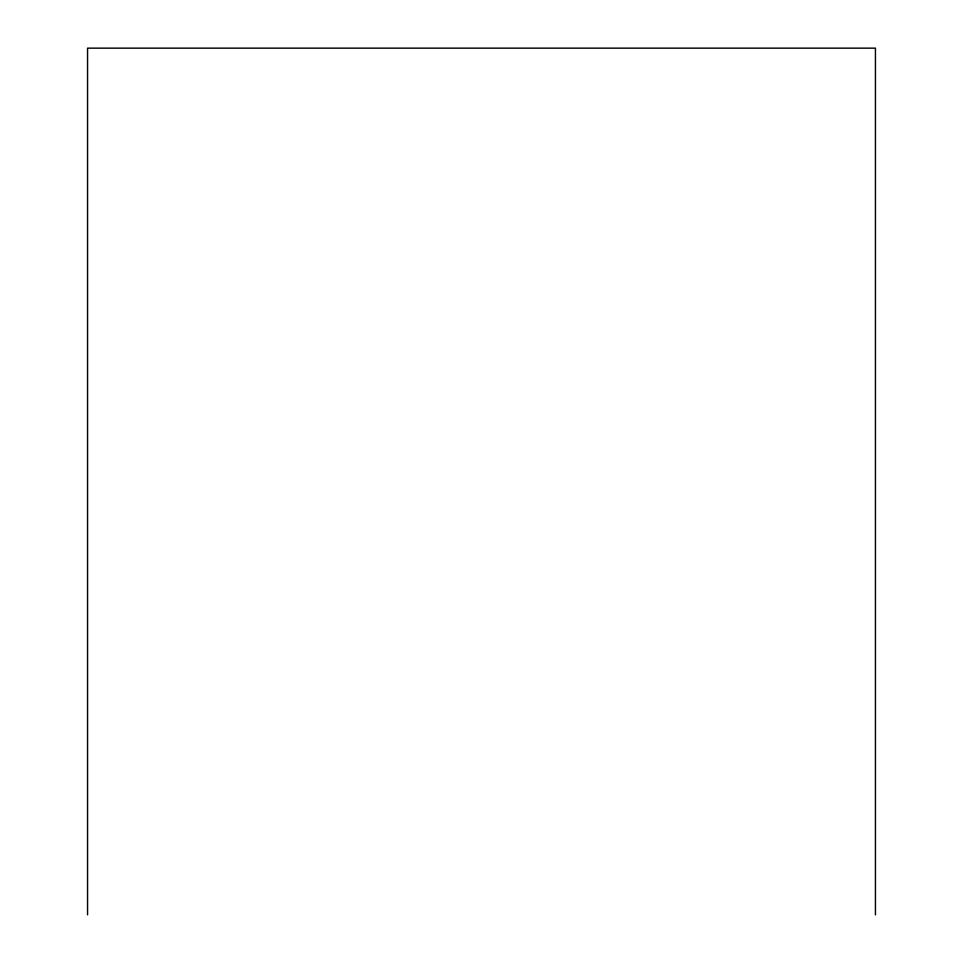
<?xml version="1.0" encoding="UTF-8"?>
<svg xmlns="http://www.w3.org/2000/svg" width="963" height="963" viewBox="0 0 963 963"><rect width="100%" height="100%" fill="white"/><g stroke="black" fill="none" stroke-linecap="round" stroke-linejoin="round"><path stroke-width="1.44" d="M875.439 914.85L875.439 48.15L87.561 48.15L87.561 914.85"/></g></svg>
